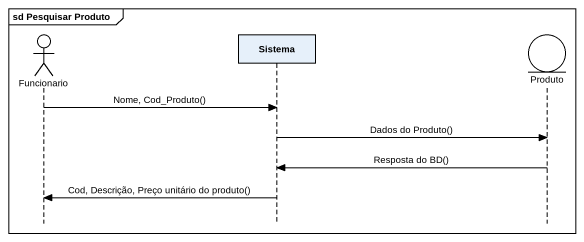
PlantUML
@startuml
mainframe sd Pesquisar Produto
hide footbox
actor Funcionario
participant Sistema
entity Produto

Funcionario -> Sistema : Nome, Cod_Produto()
Sistema -> Produto : Dados do Produto()
Produto -> Sistema : Resposta do BD()
Sistema -> Funcionario : Cod, Descrição, Preço unitário do produto()
@enduml
